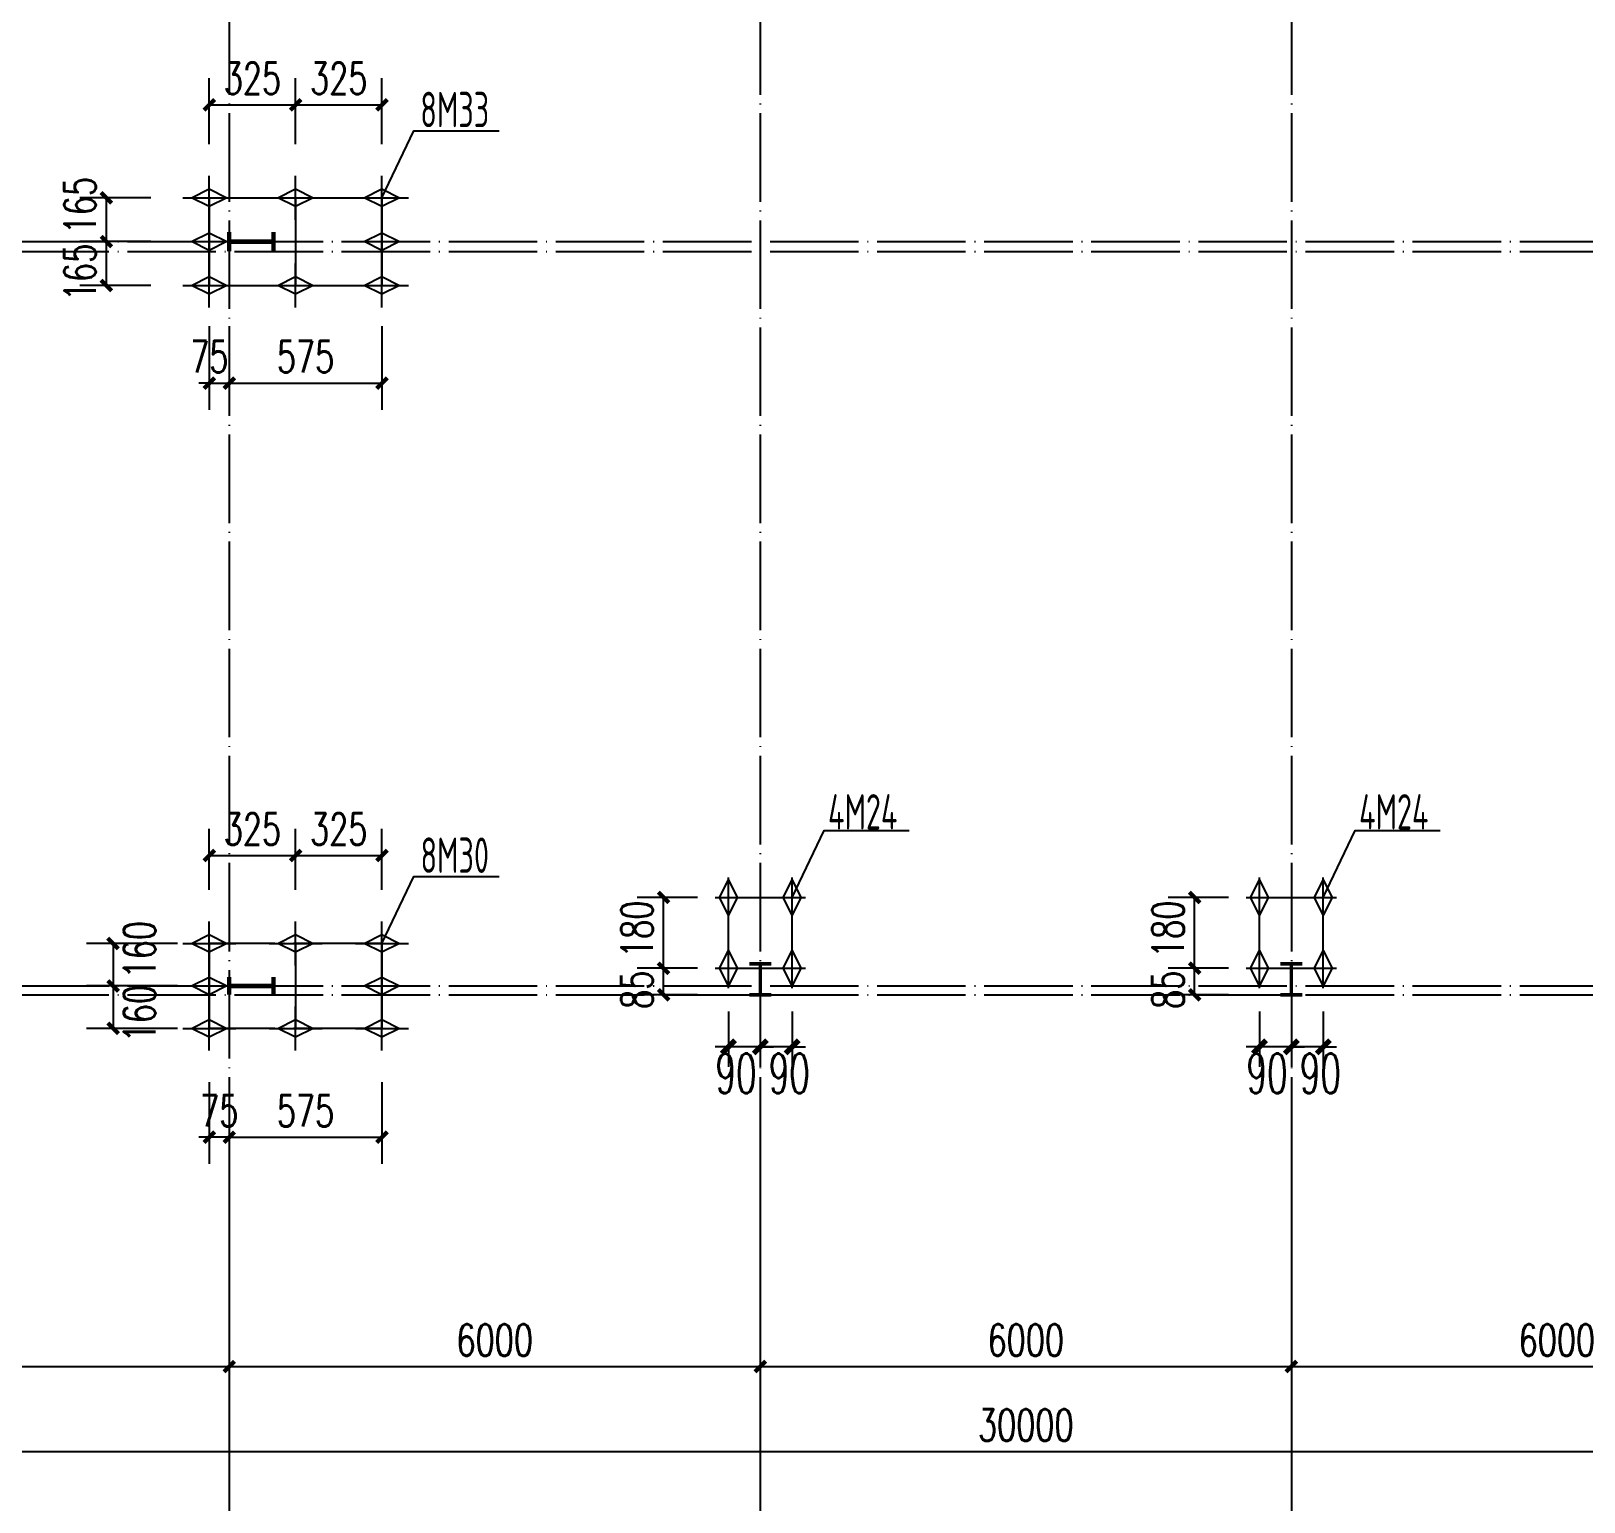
# Model space of a CAD drawing. Extents: x 14207793 to 14719554, y -1675802 to -1228715.
# Drawn here: x 14285540 to 14303084, y -1447180 to -1430561 of the extents above; entities that cross this region are included whole.
import ezdxf
from ezdxf.enums import TextEntityAlignment as Align

# ---------------------------------------------------------------- set-up
doc = ezdxf.new("R2010")
doc.units = 0
doc.header["$LTSCALE"] = 500
doc.header["$MEASUREMENT"] = 0
doc.linetypes.add('DOTE', pattern=[2.42, 2, -0.2, 0.02, -0.2])
doc.layers.get('0').update_dxf_attribs({"linetype": 'CONTINUOUS'})
doc.layers.get('DEFPOINTS').update_dxf_attribs({"color": 140, "linetype": 'CONTINUOUS'})
for name, color, linetype in [('AXIS', 3, 'CONTINUOUS'), ('BOLT', 2, 'CONTINUOUS'), ('DIM', 3, 'CONTINUOUS'), ('DOTE', 8, 'DOTE')]:
    doc.layers.add(name, color=color, linetype=linetype)
doc.styles.add('_TCH_DIM_T3', font='SIMPLEX', dxfattribs={"width": 0.705882, "bigfont": 'GBCBIG'})
doc.styles.add('DIM_FONT', font='SIMPLEX.shx', dxfattribs={"width": 0.6})
doc.styles.add('TSSD_REIN', font='Tssdeng.shx', dxfattribs={"width": 0.65, "bigfont": 'hztxt.shx'})
doc.dimstyles.new('_TCH_ARCH&&120', dxfattribs={"dimtxt": 357, "dimasz": 120, "dimexe": 300, "dimexo": 360, "dimgap": 120, "dimtad": 1, "dimdec": 0, "dimzin": 0, "dimdsep": 46, "dimtxsty": '_TCH_DIM_T3', "dimblk": 'ARCHTICK', "dimcen": 0.09, "dimclrt": 7, "dimazin": 2, "dimtfac": 1, "dimtdec": 0, "dimtix": 1, "dimtmove": 2, "dimatfit": 3, "dimfxl": 0, "dimtolj": 1, "dimtzin": 0, "dimarcsym": 0})
doc.dimstyles.new('DIMN150', dxfattribs={"dimscale": 1.5, "dimtxt": 300, "dimasz": 100, "dimexe": 250, "dimexo": 300, "dimgap": 150, "dimtad": 1, "dimdec": 0, "dimzin": 0, "dimdsep": 46, "dimtxsty": 'DIM_FONT', "dimblk": 'ARCHTICK', "dimcen": 0.09, "dimclrt": 7, "dimazin": 2, "dimtfac": 1, "dimtdec": 0, "dimtix": 1, "dimtmove": 2, "dimatfit": 3, "dimldrblk": 'ARCHTICK', "dimfxl": 0, "dimtolj": 1, "dimtzin": 0, "dimarcsym": 0})

# ---------------------------------------------------------------- blocks, each defined once
blk = doc.blocks.new('_ArchTick')
at = {"color": 0, "linetype": 'ByBlock', "const_width": 0.4}
blk.add_lwpolyline([(-0.5, -0.5), (0.5, 0.5)], dxfattribs=at)
blk = doc.blocks.new('*D170')
at = {"layer": 'AXIS', "color": 0, "lineweight": -2}
for p, q in [((14281778.5228, -1443010), (14281778.5228, -1445950)), ((14287778.5228, -1443010), (14287778.5228, -1445950)), ((14281778.5228, -1445650), (14287778.5228, -1445650))]:
    blk.add_line(p, q, dxfattribs=at)
at = {"layer": 'DEFPOINTS', "color": 0}
for p in [(14281778.5228, -1442650), (14287778.5228, -1442650), (14287778.5228, -1445650)]:
    blk.add_point(p, dxfattribs=at)
at = {"layer": 'AXIS', "color": 0, "lineweight": -2, "xscale": 120, "yscale": 120, "zscale": 120, "rotation": 180}
blk.add_blockref('_ArchTick', (14281778.5228, -1445650), dxfattribs=at)
at = {"layer": 'AXIS', "color": 0, "lineweight": -2, "xscale": 120, "yscale": 120, "zscale": 120}
blk.add_blockref('_ArchTick', (14287778.5228, -1445650), dxfattribs=at)
at = {"layer": 'AXIS', "color": 7, "insert": (14284778.5228, -1445351.5), "char_height": 357, "attachment_point": 5, "style": '_TCH_DIM_T3'}
blk.add_mtext('\\A1;6000', dxfattribs=at)
blk = doc.blocks.new('*D171')
at = {"layer": 'AXIS', "color": 0, "lineweight": -2}
for p, q in [((14287778.5228, -1443010), (14287778.5228, -1445950)), ((14293778.5228, -1443010), (14293778.5228, -1445950)), ((14287778.5228, -1445650), (14293778.5228, -1445650))]:
    blk.add_line(p, q, dxfattribs=at)
at = {"layer": 'DEFPOINTS', "color": 0}
for p in [(14287778.5228, -1442650), (14293778.5228, -1442650), (14293778.5228, -1445650)]:
    blk.add_point(p, dxfattribs=at)
at = {"layer": 'AXIS', "color": 0, "lineweight": -2, "xscale": 120, "yscale": 120, "zscale": 120, "rotation": 180}
blk.add_blockref('_ArchTick', (14287778.5228, -1445650), dxfattribs=at)
at = {"layer": 'AXIS', "color": 0, "lineweight": -2, "xscale": 120, "yscale": 120, "zscale": 120}
blk.add_blockref('_ArchTick', (14293778.5228, -1445650), dxfattribs=at)
at = {"layer": 'AXIS', "color": 7, "insert": (14290778.5228, -1445351.5), "char_height": 357, "attachment_point": 5, "style": '_TCH_DIM_T3'}
blk.add_mtext('\\A1;6000', dxfattribs=at)
blk = doc.blocks.new('*D172')
at = {"layer": 'AXIS', "color": 0, "lineweight": -2}
for p, q in [((14293778.5228, -1443010), (14293778.5228, -1445950)), ((14299778.5228, -1443010), (14299778.5228, -1445950)), ((14293778.5228, -1445650), (14299778.5228, -1445650))]:
    blk.add_line(p, q, dxfattribs=at)
at = {"layer": 'DEFPOINTS', "color": 0}
for p in [(14293778.5228, -1442650), (14299778.5228, -1442650), (14299778.5228, -1445650)]:
    blk.add_point(p, dxfattribs=at)
at = {"layer": 'AXIS', "color": 0, "lineweight": -2, "xscale": 120, "yscale": 120, "zscale": 120, "rotation": 180}
blk.add_blockref('_ArchTick', (14293778.5228, -1445650), dxfattribs=at)
at = {"layer": 'AXIS', "color": 0, "lineweight": -2, "xscale": 120, "yscale": 120, "zscale": 120}
blk.add_blockref('_ArchTick', (14299778.5228, -1445650), dxfattribs=at)
at = {"layer": 'AXIS', "color": 7, "insert": (14296778.5228, -1445351.5), "char_height": 357, "attachment_point": 5, "style": '_TCH_DIM_T3'}
blk.add_mtext('\\A1;6000', dxfattribs=at)
blk = doc.blocks.new('*D173')
at = {"layer": 'AXIS', "color": 0, "lineweight": -2}
for p, q in [((14299778.5228, -1443010), (14299778.5228, -1445950)), ((14305778.5228, -1443010), (14305778.5228, -1445950)), ((14299778.5228, -1445650), (14305778.5228, -1445650))]:
    blk.add_line(p, q, dxfattribs=at)
at = {"layer": 'DEFPOINTS', "color": 0}
for p in [(14299778.5228, -1442650), (14305778.5228, -1442650), (14305778.5228, -1445650)]:
    blk.add_point(p, dxfattribs=at)
at = {"layer": 'AXIS', "color": 0, "lineweight": -2, "xscale": 120, "yscale": 120, "zscale": 120, "rotation": 180}
blk.add_blockref('_ArchTick', (14299778.5228, -1445650), dxfattribs=at)
at = {"layer": 'AXIS', "color": 0, "lineweight": -2, "xscale": 120, "yscale": 120, "zscale": 120}
blk.add_blockref('_ArchTick', (14305778.5228, -1445650), dxfattribs=at)
at = {"layer": 'AXIS', "color": 7, "insert": (14302778.5228, -1445351.5), "char_height": 357, "attachment_point": 5, "style": '_TCH_DIM_T3'}
blk.add_mtext('\\A1;6000', dxfattribs=at)
blk = doc.blocks.new('*D175')
at = {"layer": 'AXIS', "color": 0, "lineweight": -2}
for p, q in [((14281778.5228, -1443010), (14281778.5228, -1446910)), ((14311778.5228, -1443010), (14311778.5228, -1446910)), ((14281778.5228, -1446610), (14311778.5228, -1446610))]:
    blk.add_line(p, q, dxfattribs=at)
at = {"layer": 'DEFPOINTS', "color": 0}
for p in [(14281778.5228, -1442650), (14311778.5228, -1442650), (14311778.5228, -1446610)]:
    blk.add_point(p, dxfattribs=at)
at = {"layer": 'AXIS', "color": 0, "lineweight": -2, "xscale": 120, "yscale": 120, "zscale": 120, "rotation": 180}
blk.add_blockref('_ArchTick', (14281778.5228, -1446610), dxfattribs=at)
at = {"layer": 'AXIS', "color": 0, "lineweight": -2, "xscale": 120, "yscale": 120, "zscale": 120}
blk.add_blockref('_ArchTick', (14311778.5228, -1446610), dxfattribs=at)
at = {"layer": 'AXIS', "color": 7, "insert": (14296778.5228, -1446311.5), "char_height": 357, "attachment_point": 5, "style": '_TCH_DIM_T3'}
blk.add_mtext('\\A1;30000', dxfattribs=at)
blk = doc.blocks.new('A$C26C85C36')
at = {"color": 6, "const_width": 40}
for points in [[(-125, 0), (125, 0)], [(0, 0), (0, -350)], [(-125, -350), (125, -350)]]:
    blk.add_lwpolyline(points, dxfattribs=at)
blk = doc.blocks.new('*D1193')
at = {"layer": 'AXIS', "color": 0, "lineweight": -2}
for p, q in [((14293779, -1441640), (14293779, -1442263)), ((14294139, -1441640), (14294139, -1442263)), ((14293779, -1442038), (14293629, -1442038)), ((14294139, -1442038), (14293779, -1442038)), ((14294139, -1442038), (14294289, -1442038))]:
    blk.add_line(p, q, dxfattribs=at)
at = {"layer": 'DEFPOINTS', "color": 0}
for p in [(14293779, -1441190), (14294139, -1441190), (14293779, -1442038)]:
    blk.add_point(p, dxfattribs=at)
at = {"layer": 'AXIS', "color": 0, "lineweight": -2, "xscale": 150, "yscale": 150, "zscale": 150}
blk.add_blockref('_ArchTick', (14293779, -1442038), dxfattribs=at)
at = {"layer": 'AXIS', "color": 0, "lineweight": -2, "xscale": 150, "yscale": 150, "zscale": 150, "rotation": 180}
blk.add_blockref('_ArchTick', (14294139, -1442038), dxfattribs=at)
at = {"layer": 'AXIS', "color": 7, "insert": (14294106, -1442338), "char_height": 450, "attachment_point": 5, "style": 'DIM_FONT'}
blk.add_mtext('\\A1;90', dxfattribs=at)
blk = doc.blocks.new('*D1194')
at = {"layer": 'AXIS', "color": 0, "lineweight": -2}
for p, q in [((14293419, -1441640), (14293419, -1442263)), ((14293779, -1441640), (14293779, -1442263)), ((14293419, -1442038), (14293269, -1442038)), ((14293779, -1442038), (14293419, -1442038)), ((14293779, -1442038), (14293929, -1442038))]:
    blk.add_line(p, q, dxfattribs=at)
at = {"layer": 'DEFPOINTS', "color": 0}
for p in [(14293419, -1441190), (14293779, -1441190), (14293419, -1442038)]:
    blk.add_point(p, dxfattribs=at)
at = {"layer": 'AXIS', "color": 0, "lineweight": -2, "xscale": 150, "yscale": 150, "zscale": 150}
blk.add_blockref('_ArchTick', (14293419, -1442038), dxfattribs=at)
at = {"layer": 'AXIS', "color": 0, "lineweight": -2, "xscale": 150, "yscale": 150, "zscale": 150, "rotation": 180}
blk.add_blockref('_ArchTick', (14293779, -1442038), dxfattribs=at)
at = {"layer": 'AXIS', "color": 7, "insert": (14293504, -1442338), "char_height": 450, "attachment_point": 5, "style": 'DIM_FONT'}
blk.add_mtext('\\A1;90', dxfattribs=at)
blk = doc.blocks.new('*D1195')
at = {"layer": 'AXIS', "color": 0, "lineweight": -2}
for p, q in [((14293069, -1441150), (14292386, -1441150)), ((14292686, -1441450), (14292686, -1441150)), ((14293069, -1441450), (14292386, -1441450))]:
    blk.add_line(p, q, dxfattribs=at)
at = {"layer": 'DEFPOINTS', "color": 0}
for p in [(14292686, -1441150), (14293429, -1441150), (14293429, -1441450)]:
    blk.add_point(p, dxfattribs=at)
at = {"layer": 'AXIS', "color": 0, "lineweight": -2, "xscale": 120, "yscale": 120, "zscale": 120}
for p, rotation in [((14292686, -1441150), 90), ((14292686, -1441450), 270)]:
    blk.add_blockref('_ArchTick', p, dxfattribs=dict(at, rotation=rotation))
at = {"layer": 'AXIS', "color": 7, "insert": (14292386, -1441393), "char_height": 357, "attachment_point": 5, "rotation": 90, "style": '_TCH_DIM_T3'}
blk.add_mtext('\\A1;85', dxfattribs=at)
blk = doc.blocks.new('*D1196')
at = {"layer": 'AXIS', "color": 0, "lineweight": -2}
for p, q in [((14293069, -1440350), (14292386, -1440350)), ((14292686, -1441150), (14292686, -1440350)), ((14293069, -1441150), (14292386, -1441150))]:
    blk.add_line(p, q, dxfattribs=at)
at = {"layer": 'DEFPOINTS', "color": 0}
for p in [(14292686, -1440350), (14293429, -1440350), (14293429, -1441150)]:
    blk.add_point(p, dxfattribs=at)
at = {"layer": 'AXIS', "color": 0, "lineweight": -2, "xscale": 120, "yscale": 120, "zscale": 120}
for p, rotation in [((14292686, -1440350), 90), ((14292686, -1441150), 270)]:
    blk.add_blockref('_ArchTick', p, dxfattribs=dict(at, rotation=rotation))
at = {"layer": 'AXIS', "color": 7, "insert": (14292386, -1440710), "char_height": 357, "attachment_point": 5, "rotation": 90, "style": '_TCH_DIM_T3'}
blk.add_mtext('\\A1;180', dxfattribs=at)
blk = doc.blocks.new('*D1197')
at = {"layer": 'AXIS', "color": 0, "lineweight": -2}
for p, q in [((14299779, -1441640), (14299779, -1442263)), ((14300139, -1441640), (14300139, -1442263)), ((14299779, -1442038), (14299629, -1442038)), ((14300139, -1442038), (14299779, -1442038)), ((14300139, -1442038), (14300289, -1442038))]:
    blk.add_line(p, q, dxfattribs=at)
at = {"layer": 'DEFPOINTS', "color": 0}
for p in [(14299779, -1441190), (14300139, -1441190), (14299779, -1442038)]:
    blk.add_point(p, dxfattribs=at)
at = {"layer": 'AXIS', "color": 0, "lineweight": -2, "xscale": 150, "yscale": 150, "zscale": 150}
blk.add_blockref('_ArchTick', (14299779, -1442038), dxfattribs=at)
at = {"layer": 'AXIS', "color": 0, "lineweight": -2, "xscale": 150, "yscale": 150, "zscale": 150, "rotation": 180}
blk.add_blockref('_ArchTick', (14300139, -1442038), dxfattribs=at)
at = {"layer": 'AXIS', "color": 7, "insert": (14300106, -1442338), "char_height": 450, "attachment_point": 5, "style": 'DIM_FONT'}
blk.add_mtext('\\A1;90', dxfattribs=at)
blk = doc.blocks.new('*D1198')
at = {"layer": 'AXIS', "color": 0, "lineweight": -2}
for p, q in [((14299419, -1441640), (14299419, -1442263)), ((14299779, -1441640), (14299779, -1442263)), ((14299419, -1442038), (14299269, -1442038)), ((14299779, -1442038), (14299419, -1442038)), ((14299779, -1442038), (14299929, -1442038))]:
    blk.add_line(p, q, dxfattribs=at)
at = {"layer": 'DEFPOINTS', "color": 0}
for p in [(14299419, -1441190), (14299779, -1441190), (14299419, -1442038)]:
    blk.add_point(p, dxfattribs=at)
at = {"layer": 'AXIS', "color": 0, "lineweight": -2, "xscale": 150, "yscale": 150, "zscale": 150}
blk.add_blockref('_ArchTick', (14299419, -1442038), dxfattribs=at)
at = {"layer": 'AXIS', "color": 0, "lineweight": -2, "xscale": 150, "yscale": 150, "zscale": 150, "rotation": 180}
blk.add_blockref('_ArchTick', (14299779, -1442038), dxfattribs=at)
at = {"layer": 'AXIS', "color": 7, "insert": (14299504, -1442338), "char_height": 450, "attachment_point": 5, "style": 'DIM_FONT'}
blk.add_mtext('\\A1;90', dxfattribs=at)
blk = doc.blocks.new('*D1199')
at = {"layer": 'AXIS', "color": 0, "lineweight": -2}
for p, q in [((14299069, -1441150), (14298386, -1441150)), ((14298686, -1441450), (14298686, -1441150)), ((14299069, -1441450), (14298386, -1441450))]:
    blk.add_line(p, q, dxfattribs=at)
at = {"layer": 'DEFPOINTS', "color": 0}
for p in [(14298686, -1441150), (14299429, -1441150), (14299429, -1441450)]:
    blk.add_point(p, dxfattribs=at)
at = {"layer": 'AXIS', "color": 0, "lineweight": -2, "xscale": 120, "yscale": 120, "zscale": 120}
for p, rotation in [((14298686, -1441150), 90), ((14298686, -1441450), 270)]:
    blk.add_blockref('_ArchTick', p, dxfattribs=dict(at, rotation=rotation))
at = {"layer": 'AXIS', "color": 7, "insert": (14298386, -1441393), "char_height": 357, "attachment_point": 5, "rotation": 90, "style": '_TCH_DIM_T3'}
blk.add_mtext('\\A1;85', dxfattribs=at)
blk = doc.blocks.new('*D1200')
at = {"layer": 'AXIS', "color": 0, "lineweight": -2}
for p, q in [((14299069, -1440350), (14298386, -1440350)), ((14298686, -1441150), (14298686, -1440350)), ((14299069, -1441150), (14298386, -1441150))]:
    blk.add_line(p, q, dxfattribs=at)
at = {"layer": 'DEFPOINTS', "color": 0}
for p in [(14298686, -1440350), (14299429, -1440350), (14299429, -1441150)]:
    blk.add_point(p, dxfattribs=at)
at = {"layer": 'AXIS', "color": 0, "lineweight": -2, "xscale": 120, "yscale": 120, "zscale": 120}
for p, rotation in [((14298686, -1440350), 90), ((14298686, -1441150), 270)]:
    blk.add_blockref('_ArchTick', p, dxfattribs=dict(at, rotation=rotation))
at = {"layer": 'AXIS', "color": 7, "insert": (14298386, -1440710), "char_height": 357, "attachment_point": 5, "rotation": 90, "style": '_TCH_DIM_T3'}
blk.add_mtext('\\A1;180', dxfattribs=at)
blk = doc.blocks.new('A$C285B0BBC')
at = {"color": 6, "const_width": 50}
for points in [[(0, 100), (0, -100)], [(0, 0), (500, 0)], [(500, 100), (500, -100)]]:
    blk.add_lwpolyline(points, dxfattribs=at)
blk = doc.blocks.new('*D1440')
at = {"layer": 'AXIS', "color": 0, "lineweight": -2}
for p, q in [((14287194, -1440870), (14286167, -1440870)), ((14286467, -1440870), (14286467, -1441350)), ((14287194, -1441350), (14286167, -1441350))]:
    blk.add_line(p, q, dxfattribs=at)
at = {"layer": 'DEFPOINTS', "color": 0}
for p in [(14287554, -1440870), (14286467, -1441350), (14287554, -1441350)]:
    blk.add_point(p, dxfattribs=at)
at = {"layer": 'AXIS', "color": 0, "lineweight": -2, "xscale": 120, "yscale": 120, "zscale": 120}
for p, rotation in [((14286467, -1440870), 90), ((14286467, -1441350), 270)]:
    blk.add_blockref('_ArchTick', p, dxfattribs=dict(at, rotation=rotation))
at = {"layer": 'AXIS', "color": 7, "insert": (14286766, -1440941), "char_height": 357, "attachment_point": 5, "rotation": 90, "style": '_TCH_DIM_T3'}
blk.add_mtext('\\A1;160', dxfattribs=at)
blk = doc.blocks.new('*D1441')
at = {"layer": 'AXIS', "color": 0, "lineweight": -2}
for p, q in [((14287194, -1441350), (14286167, -1441350)), ((14286467, -1441350), (14286467, -1441830)), ((14287194, -1441830), (14286167, -1441830))]:
    blk.add_line(p, q, dxfattribs=at)
at = {"layer": 'DEFPOINTS', "color": 0}
for p in [(14287554, -1441350), (14286467, -1441830), (14287554, -1441830)]:
    blk.add_point(p, dxfattribs=at)
at = {"layer": 'AXIS', "color": 0, "lineweight": -2, "xscale": 120, "yscale": 120, "zscale": 120}
for p, rotation in [((14286467, -1441350), 90), ((14286467, -1441830), 270)]:
    blk.add_blockref('_ArchTick', p, dxfattribs=dict(at, rotation=rotation))
at = {"layer": 'AXIS', "color": 7, "insert": (14286766, -1441663), "char_height": 357, "attachment_point": 5, "rotation": 90, "style": '_TCH_DIM_T3'}
blk.add_mtext('\\A1;160', dxfattribs=at)
blk = doc.blocks.new('A$C373D4424')
at = {"layer": 'BOLT'}
for p, q in [((0, -248), (0, 248)), ((-300, 0), (300, 0))]:
    blk.add_line(p, q, dxfattribs=at)
blk.add_lwpolyline([(0, -100), (-200, 0), (0, 100), (200, 0)], close=True, dxfattribs=at)
blk = doc.blocks.new('*D1442')
at = {"layer": 'AXIS', "color": 0, "lineweight": -2}
for p, q in [((14287779, -1442438), (14287779, -1443359)), ((14289504, -1442438), (14289504, -1443359)), ((14287779, -1443059), (14289504, -1443059))]:
    blk.add_line(p, q, dxfattribs=at)
at = {"layer": 'DEFPOINTS', "color": 0}
for p in [(14287779, -1442078), (14289504, -1442078), (14289504, -1443059)]:
    blk.add_point(p, dxfattribs=at)
at = {"layer": 'AXIS', "color": 0, "lineweight": -2, "xscale": 120, "yscale": 120, "zscale": 120, "rotation": 180}
blk.add_blockref('_ArchTick', (14287779, -1443059), dxfattribs=at)
at = {"layer": 'AXIS', "color": 0, "lineweight": -2, "xscale": 120, "yscale": 120, "zscale": 120}
blk.add_blockref('_ArchTick', (14289504, -1443059), dxfattribs=at)
at = {"layer": 'AXIS', "color": 7, "insert": (14288641, -1442761), "char_height": 357, "attachment_point": 5, "style": '_TCH_DIM_T3'}
blk.add_mtext('\\A1;575', dxfattribs=at)
blk = doc.blocks.new('*D1437')
at = {"layer": 'AXIS', "color": 0, "lineweight": -2}
for p, q in [((14287554, -1442438), (14287554, -1443359)), ((14287779, -1442438), (14287779, -1443359)), ((14287554, -1443059), (14287434, -1443059)), ((14287779, -1443059), (14287554, -1443059)), ((14287779, -1443059), (14287899, -1443059))]:
    blk.add_line(p, q, dxfattribs=at)
at = {"layer": 'DEFPOINTS', "color": 0}
for p in [(14287554, -1442078), (14287779, -1442078), (14287554, -1443059)]:
    blk.add_point(p, dxfattribs=at)
at = {"layer": 'AXIS', "color": 0, "lineweight": -2, "xscale": 120, "yscale": 120, "zscale": 120}
blk.add_blockref('_ArchTick', (14287554, -1443059), dxfattribs=at)
at = {"layer": 'AXIS', "color": 0, "lineweight": -2, "xscale": 120, "yscale": 120, "zscale": 120, "rotation": 180}
blk.add_blockref('_ArchTick', (14287779, -1443059), dxfattribs=at)
at = {"layer": 'AXIS', "color": 7, "insert": (14287666, -1442761), "char_height": 357, "attachment_point": 5, "style": '_TCH_DIM_T3'}
blk.add_mtext('\\A1;75', dxfattribs=at)
blk = doc.blocks.new('*D1438')
at = {"layer": 'AXIS', "color": 0, "lineweight": -2}
for p, q in [((14287554, -1440263), (14287554, -1439576)), ((14288529, -1440263), (14288529, -1439576)), ((14287554, -1439876), (14288529, -1439876))]:
    blk.add_line(p, q, dxfattribs=at)
at = {"layer": 'DEFPOINTS', "color": 0}
for p in [(14288529, -1439876), (14287554, -1440623), (14288529, -1440623)]:
    blk.add_point(p, dxfattribs=at)
at = {"layer": 'AXIS', "color": 0, "lineweight": -2, "xscale": 120, "yscale": 120, "zscale": 120, "rotation": 180}
blk.add_blockref('_ArchTick', (14287554, -1439876), dxfattribs=at)
at = {"layer": 'AXIS', "color": 0, "lineweight": -2, "xscale": 120, "yscale": 120, "zscale": 120}
blk.add_blockref('_ArchTick', (14288529, -1439876), dxfattribs=at)
at = {"layer": 'AXIS', "color": 7, "insert": (14288041, -1439578), "char_height": 357, "attachment_point": 5, "style": '_TCH_DIM_T3'}
blk.add_mtext('\\A1;325', dxfattribs=at)
blk = doc.blocks.new('*D1439')
at = {"layer": 'AXIS', "color": 0, "lineweight": -2}
for p, q in [((14288529, -1440263), (14288529, -1439576)), ((14289504, -1440263), (14289504, -1439576)), ((14288529, -1439876), (14289504, -1439876))]:
    blk.add_line(p, q, dxfattribs=at)
at = {"layer": 'DEFPOINTS', "color": 0}
for p in [(14289504, -1439876), (14288529, -1440623), (14289504, -1440623)]:
    blk.add_point(p, dxfattribs=at)
at = {"layer": 'AXIS', "color": 0, "lineweight": -2, "xscale": 120, "yscale": 120, "zscale": 120, "rotation": 180}
blk.add_blockref('_ArchTick', (14288529, -1439876), dxfattribs=at)
at = {"layer": 'AXIS', "color": 0, "lineweight": -2, "xscale": 120, "yscale": 120, "zscale": 120}
blk.add_blockref('_ArchTick', (14289504, -1439876), dxfattribs=at)
at = {"layer": 'AXIS', "color": 7, "insert": (14289016, -1439578), "char_height": 357, "attachment_point": 5, "style": '_TCH_DIM_T3'}
blk.add_mtext('\\A1;325', dxfattribs=at)
blk = doc.blocks.new('A$C03C22334')
at = {"color": 6, "const_width": 50}
for points in [[(-70, 110), (-70, -110)], [(-70, 0), (430, 0)], [(430, 110), (430, -110)]]:
    blk.add_lwpolyline(points, dxfattribs=at)
blk = doc.blocks.new('*D1447')
at = {"layer": 'AXIS', "color": 0, "lineweight": -2}
for p, q in [((14287554, -1433895), (14287554, -1434839)), ((14287779, -1433895), (14287779, -1434839)), ((14287554, -1434539), (14287434, -1434539)), ((14287554, -1434539), (14287779, -1434539)), ((14287779, -1434539), (14287899, -1434539))]:
    blk.add_line(p, q, dxfattribs=at)
at = {"layer": 'DEFPOINTS', "color": 0}
for p in [(14287554, -1433535), (14287779, -1433535), (14287779, -1434539)]:
    blk.add_point(p, dxfattribs=at)
at = {"layer": 'AXIS', "color": 0, "lineweight": -2, "xscale": 120, "yscale": 120, "zscale": 120}
blk.add_blockref('_ArchTick', (14287554, -1434539), dxfattribs=at)
at = {"layer": 'AXIS', "color": 0, "lineweight": -2, "xscale": 120, "yscale": 120, "zscale": 120, "rotation": 180}
blk.add_blockref('_ArchTick', (14287779, -1434539), dxfattribs=at)
at = {"layer": 'AXIS', "color": 7, "insert": (14287554, -1434240), "char_height": 357, "attachment_point": 5, "style": '_TCH_DIM_T3'}
blk.add_mtext('\\A1;75', dxfattribs=at)
blk = doc.blocks.new('*D1448')
at = {"layer": 'AXIS', "color": 0, "lineweight": -2}
for p, q in [((14287779, -1433895), (14287779, -1434839)), ((14289504, -1433895), (14289504, -1434839)), ((14287779, -1434539), (14289504, -1434539))]:
    blk.add_line(p, q, dxfattribs=at)
at = {"layer": 'DEFPOINTS', "color": 0}
for p in [(14287779, -1433535), (14289504, -1433535), (14289504, -1434539)]:
    blk.add_point(p, dxfattribs=at)
at = {"layer": 'AXIS', "color": 0, "lineweight": -2, "xscale": 120, "yscale": 120, "zscale": 120, "rotation": 180}
blk.add_blockref('_ArchTick', (14287779, -1434539), dxfattribs=at)
at = {"layer": 'AXIS', "color": 0, "lineweight": -2, "xscale": 120, "yscale": 120, "zscale": 120}
blk.add_blockref('_ArchTick', (14289504, -1434539), dxfattribs=at)
at = {"layer": 'AXIS', "color": 7, "insert": (14288641, -1434240), "char_height": 357, "attachment_point": 5, "style": '_TCH_DIM_T3'}
blk.add_mtext('\\A1;575', dxfattribs=at)
blk = doc.blocks.new('*D1449')
at = {"layer": 'AXIS', "color": 0, "lineweight": -2}
for p, q in [((14286894, -1432940), (14286091, -1432940)), ((14286391, -1433435), (14286391, -1432940)), ((14286894, -1433435), (14286091, -1433435))]:
    blk.add_line(p, q, dxfattribs=at)
at = {"layer": 'DEFPOINTS', "color": 0}
for p in [(14286391, -1432940), (14287254, -1432940), (14287254, -1433435)]:
    blk.add_point(p, dxfattribs=at)
at = {"layer": 'AXIS', "color": 0, "lineweight": -2, "xscale": 120, "yscale": 120, "zscale": 120}
for p, rotation in [((14286391, -1432940), 90), ((14286391, -1433435), 270)]:
    blk.add_blockref('_ArchTick', p, dxfattribs=dict(at, rotation=rotation))
at = {"layer": 'AXIS', "color": 7, "insert": (14286093, -1433288), "char_height": 357, "attachment_point": 5, "rotation": 90, "style": '_TCH_DIM_T3'}
blk.add_mtext('\\A1;165', dxfattribs=at)
blk = doc.blocks.new('*D1450')
at = {"layer": 'AXIS', "color": 0, "lineweight": -2}
for p, q in [((14286894, -1432445), (14286091, -1432445)), ((14286391, -1432940), (14286391, -1432445)), ((14286894, -1432940), (14286091, -1432940))]:
    blk.add_line(p, q, dxfattribs=at)
at = {"layer": 'DEFPOINTS', "color": 0}
for p in [(14286391, -1432445), (14287254, -1432445), (14287254, -1432940)]:
    blk.add_point(p, dxfattribs=at)
at = {"layer": 'AXIS', "color": 0, "lineweight": -2, "xscale": 120, "yscale": 120, "zscale": 120}
for p, rotation in [((14286391, -1432445), 90), ((14286391, -1432940), 270)]:
    blk.add_blockref('_ArchTick', p, dxfattribs=dict(at, rotation=rotation))
at = {"layer": 'AXIS', "color": 7, "insert": (14286093, -1432533), "char_height": 357, "attachment_point": 5, "rotation": 90, "style": '_TCH_DIM_T3'}
blk.add_mtext('\\A1;165', dxfattribs=at)
blk = doc.blocks.new('*D1451')
at = {"layer": 'AXIS', "color": 0, "lineweight": -2}
for p, q in [((14287554, -1431838), (14287554, -1431094)), ((14288529, -1431838), (14288529, -1431094)), ((14287554, -1431394), (14288529, -1431394))]:
    blk.add_line(p, q, dxfattribs=at)
at = {"layer": 'DEFPOINTS', "color": 0}
for p in [(14288529, -1431394), (14287554, -1432198), (14288529, -1432198)]:
    blk.add_point(p, dxfattribs=at)
at = {"layer": 'AXIS', "color": 0, "lineweight": -2, "xscale": 120, "yscale": 120, "zscale": 120, "rotation": 180}
blk.add_blockref('_ArchTick', (14287554, -1431394), dxfattribs=at)
at = {"layer": 'AXIS', "color": 0, "lineweight": -2, "xscale": 120, "yscale": 120, "zscale": 120}
blk.add_blockref('_ArchTick', (14288529, -1431394), dxfattribs=at)
at = {"layer": 'AXIS', "color": 7, "insert": (14288041, -1431095), "char_height": 357, "attachment_point": 5, "style": '_TCH_DIM_T3'}
blk.add_mtext('\\A1;325', dxfattribs=at)
blk = doc.blocks.new('*D1452')
at = {"layer": 'AXIS', "color": 0, "lineweight": -2}
for p, q in [((14288529, -1431838), (14288529, -1431094)), ((14289504, -1431838), (14289504, -1431094)), ((14288529, -1431394), (14289504, -1431394))]:
    blk.add_line(p, q, dxfattribs=at)
at = {"layer": 'DEFPOINTS', "color": 0}
for p in [(14289504, -1431394), (14288529, -1432198), (14289504, -1432198)]:
    blk.add_point(p, dxfattribs=at)
at = {"layer": 'AXIS', "color": 0, "lineweight": -2, "xscale": 120, "yscale": 120, "zscale": 120, "rotation": 180}
blk.add_blockref('_ArchTick', (14288529, -1431394), dxfattribs=at)
at = {"layer": 'AXIS', "color": 0, "lineweight": -2, "xscale": 120, "yscale": 120, "zscale": 120}
blk.add_blockref('_ArchTick', (14289504, -1431394), dxfattribs=at)
at = {"layer": 'AXIS', "color": 7, "insert": (14289016, -1431095), "char_height": 357, "attachment_point": 5, "style": '_TCH_DIM_T3'}
blk.add_mtext('\\A1;325', dxfattribs=at)

msp = doc.modelspace()

# ---------------------------------------------------------------- linework, layer by layer
at = {"layer": 'AXIS'}
for p, q in [((14287778.52, -1442650), (14287778.52, -1447450)), ((14293778.52, -1442650), (14293778.52, -1447450)), ((14299778.52, -1442650), (14299778.52, -1447450))]:
    msp.add_line(p, q, dxfattribs=at)
at = {"layer": 'BOLT'}
for p, q in [((14293418.52, -1440575), (14293418.52, -1440125)), ((14294138.52, -1440575), (14294138.52, -1440125)), ((14299418.52, -1440575), (14299418.52, -1440125)), ((14300138.52, -1440575), (14300138.52, -1440125)), ((14293268.52, -1440350), (14293568.52, -1440350)), ((14293988.52, -1440350), (14294288.52, -1440350)), ((14299268.52, -1440350), (14299568.52, -1440350)), ((14299988.52, -1440350), (14300288.52, -1440350)), ((14293418.52, -1441375), (14293418.52, -1440925)), ((14294138.52, -1441375), (14294138.52, -1440925)), ((14299418.52, -1441375), (14299418.52, -1440925)), ((14300138.52, -1441375), (14300138.52, -1440925)), ((14293268.52, -1441150), (14293568.52, -1441150)), ((14293988.52, -1441150), (14294288.52, -1441150)), ((14299268.52, -1441150), (14299568.52, -1441150)), ((14299988.52, -1441150), (14300288.52, -1441150))]:
    msp.add_line(p, q, dxfattribs=at)
for points in [[(14293318.52, -1440350), (14293418.52, -1440150), (14293518.52, -1440350), (14293418.52, -1440550)], [(14294038.52, -1440350), (14294138.52, -1440150), (14294238.52, -1440350), (14294138.52, -1440550)], [(14299318.52, -1440350), (14299418.52, -1440150), (14299518.52, -1440350), (14299418.52, -1440550)], [(14300038.52, -1440350), (14300138.52, -1440150), (14300238.52, -1440350), (14300138.52, -1440550)], [(14293318.52, -1441150), (14293418.52, -1440950), (14293518.52, -1441150), (14293418.52, -1441350)], [(14294038.52, -1441150), (14294138.52, -1440950), (14294238.52, -1441150), (14294138.52, -1441350)], [(14299318.52, -1441150), (14299418.52, -1440950), (14299518.52, -1441150), (14299418.52, -1441350)], [(14300038.52, -1441150), (14300138.52, -1440950), (14300238.52, -1441150), (14300138.52, -1441350)]]:
    msp.add_lwpolyline(points, close=True, dxfattribs=at)
at = {"layer": 'DIM'}
for points in [[(14289503.52, -1432445), (14289864.26, -1431688.38), (14289864.26, -1431688.38), (14290830.06, -1431688.38)], [(14294138.52, -1440350), (14294499.26, -1439593.38), (14294499.26, -1439593.38), (14295459.79, -1439593.38)], [(14300138.52, -1440350), (14300499.26, -1439593.38), (14300499.26, -1439593.38), (14301459.79, -1439593.38)], [(14289503.52, -1440870), (14289864.26, -1440113.38), (14289864.26, -1440113.38), (14290830.06, -1440113.38)]]:
    msp.add_lwpolyline(points, dxfattribs=at)
at = {"layer": 'DOTE'}
for p, q in [((14287778.52, -1329850), (14287778.52, -1442650)), ((14293778.52, -1329850), (14293778.52, -1442650)), ((14299778.52, -1329850), (14299778.52, -1442650)), ((14287553.52, -1432445), (14287553.52, -1433545)), ((14287553.52, -1432445), (14289503.52, -1432445)), ((14288528.52, -1432445), (14288528.52, -1433545)), ((14289503.52, -1432445), (14289503.52, -1433545)), ((14280578.52, -1432940), (14313891.33, -1432940)), ((14280578.52, -1433050), (14312978.52, -1433050)), ((14287553.52, -1433435), (14289503.52, -1433435)), ((14287553.52, -1440870), (14287553.52, -1441830)), ((14289503.52, -1440870), (14287553.52, -1440870)), ((14288528.52, -1440870), (14288528.52, -1441830)), ((14289503.52, -1440870), (14289503.52, -1441830)), ((14280578.52, -1441350), (14312978.52, -1441350)), ((14280578.52, -1441450), (14312978.52, -1441450)), ((14289503.52, -1441830), (14287553.52, -1441830))]:
    msp.add_line(p, q, dxfattribs=at)
at = {"layer": 'DOTE', "linetype": 'DOTE', "ltscale": 1.5}
for p, q in [((14293418.52, -1441350), (14293418.52, -1440165)), ((14294138.52, -1441350), (14294138.52, -1440165)), ((14299418.52, -1441350), (14299418.52, -1440165)), ((14300138.52, -1441350), (14300138.52, -1440165)), ((14293318.52, -1440350), (14294238.52, -1440350)), ((14299318.52, -1440350), (14300238.52, -1440350)), ((14293318.52, -1441150), (14294238.52, -1441150)), ((14299318.52, -1441150), (14300238.52, -1441150))]:
    msp.add_line(p, q, dxfattribs=at)

# ---------------------------------------------------------------- block references
at = {"color": 6}
for name, p in [('A$C373D4424', (14287553.52, -1432445)), ('A$C373D4424', (14288528.52, -1432445)), ('A$C373D4424', (14289503.52, -1432445)), ('A$C373D4424', (14287553.52, -1432940)), ('A$C03C22334', (14287848.3, -1432940)), ('A$C373D4424', (14289503.52, -1432940)), ('A$C373D4424', (14287553.52, -1433435)), ('A$C373D4424', (14288528.52, -1433435)), ('A$C373D4424', (14289503.52, -1433435)), ('A$C373D4424', (14287553.52, -1440870)), ('A$C373D4424', (14288528.52, -1440870)), ('A$C373D4424', (14289503.52, -1440870)), ('A$C373D4424', (14287553.52, -1441350)), ('A$C285B0BBC', (14287778.52, -1441350)), ('A$C373D4424', (14289503.52, -1441350)), ('A$C373D4424', (14287553.52, -1441830)), ('A$C373D4424', (14288528.52, -1441830)), ('A$C373D4424', (14289503.52, -1441830))]:
    msp.add_blockref(name, p, dxfattribs=at)
at = {"color": 6, "xscale": -1, "rotation": 180}
for p in [(14293778.52, -1441450), (14299778.52, -1441450)]:
    msp.add_blockref('A$C26C85C36', p, dxfattribs=at)

# ---------------------------------------------------------------- texts
at = {"layer": 'DIM', "style": 'TSSD_REIN', "width": 0.65}
for s, p in [('8M33', (14290326.69, -1431647.7)), ('4M24', (14294935.7, -1439582.7)), ('4M24', (14300935.7, -1439582.7)), ('8M30', (14290326.69, -1440072.7))]:
    msp.add_text(s, height=400, dxfattribs=at).set_placement(p, align=Align.CENTER)

# ---------------------------------------------------------------- dimensions: what is measured, and where the dimension line sits
at = {"layer": 'AXIS'}
for base, p1, p2, text, picture, middle in [((14288528.52, -1431393.59), (14287553.52, -1432197.5), (14288528.52, -1432197.5), '325', '*D1451', (14288041.02, -1431095.09)), ((14289503.52, -1431393.59), (14288528.52, -1432197.5), (14289503.52, -1432197.5), '325', '*D1452', (14289016.02, -1431095.09)), ((14289503.52, -1434538.97), (14287778.52, -1433535), (14289503.52, -1433535), '575', '*D1448', (14288641.02, -1434240.47))]:
    dim = msp.add_linear_dim(base=base, p1=p1, p2=p2, text=text, dimstyle='_TCH_ARCH&&120', dxfattribs=at)
    dim.commit()
    dim.dimension.update_dxf_attribs({"geometry": picture, "text_midpoint": middle})
for base, p1, p2, angle, text, picture, middle in [((14286391.41, -1432445), (14287253.52, -1432940), (14287253.52, -1432445), 90, '165', '*D1450', (14286092.91, -1432532.68)), ((14286391.41, -1432940), (14287253.52, -1433435), (14287253.52, -1432940), 90, '165', '*D1449', (14286092.91, -1433287.53)), ((14292686.02, -1440350), (14293428.52, -1441150), (14293428.52, -1440350), 270, '180', '*D1196', (14292386.02, -1440710.27)), ((14298686.02, -1440350), (14299428.52, -1441150), (14299428.52, -1440350), 270, '180', '*D1200', (14298386.02, -1440710.27)), ((14286467.26, -1441350), (14287553.52, -1440870), (14287553.52, -1441350), 90, '160', '*D1440', (14286765.76, -1440940.94)), ((14292686.02, -1441150), (14293428.52, -1441450), (14293428.52, -1441150), 270, '85', '*D1195', (14292386.02, -1441392.95)), ((14298686.02, -1441150), (14299428.52, -1441450), (14299428.52, -1441150), 270, '85', '*D1199', (14298386.02, -1441392.95)), ((14286467.26, -1441830), (14287553.52, -1441350), (14287553.52, -1441830), 90, '160', '*D1441', (14286765.76, -1441662.59))]:
    dim = msp.add_linear_dim(base=base, p1=p1, p2=p2, angle=angle, text=text, dimstyle='_TCH_ARCH&&120', dxfattribs=at)
    dim.commit()
    dim.dimension.update_dxf_attribs({"geometry": picture, "text_midpoint": middle, "dimtype": 160})
dim = msp.add_linear_dim(base=(14287778.52, -1434538.97), p1=(14287553.52, -1433535), p2=(14287778.52, -1433535), text='75', dimstyle='_TCH_ARCH&&120', dxfattribs=at)
dim.commit()
dim.dimension.update_dxf_attribs({"geometry": '*D1447', "text_midpoint": (14287553.52, -1434240.47), "dimtype": 160})
for base, p1, p2, text, picture, middle in [((14288528.52, -1439876.24), (14287553.52, -1440622.5), (14288528.52, -1440622.5), '325', '*D1438', (14288041.02, -1439577.74)), ((14289503.52, -1439876.24), (14288528.52, -1440622.5), (14289503.52, -1440622.5), '325', '*D1439', (14289016.02, -1439577.74)), ((14287553.52, -1443059.39), (14287778.52, -1442077.5), (14287553.52, -1442077.5), '75', '*D1437', (14287666.02, -1442760.89)), ((14289503.52, -1443059.39), (14287778.52, -1442077.5), (14289503.52, -1442077.5), '575', '*D1442', (14288641.02, -1442760.89))]:
    dim = msp.add_linear_dim(base=base, p1=p1, p2=p2, angle=180, text=text, dimstyle='_TCH_ARCH&&120', dxfattribs=at)
    dim.commit()
    dim.dimension.update_dxf_attribs({"geometry": picture, "text_midpoint": middle})
for base, p1, p2, picture, middle in [((14293418.52, -1442037.95), (14293778.52, -1441190), (14293418.52, -1441190), '*D1194', (14293503.52, -1442337.95)), ((14293778.52, -1442037.95), (14294138.52, -1441190), (14293778.52, -1441190), '*D1193', (14294106.02, -1442337.95)), ((14299418.52, -1442037.95), (14299778.52, -1441190), (14299418.52, -1441190), '*D1198', (14299503.52, -1442337.95)), ((14299778.52, -1442037.95), (14300138.52, -1441190), (14299778.52, -1441190), '*D1197', (14300106.02, -1442337.95))]:
    dim = msp.add_linear_dim(base=base, p1=p1, p2=p2, angle=180, text='90', dimstyle='DIMN150', override={"dimexe": 150}, dxfattribs=at)
    dim.commit()
    dim.dimension.update_dxf_attribs({"geometry": picture, "text_midpoint": middle, "dimtype": 160})
for p1, p2, distance, picture, middle in [((14281778.52, -1442650), (14287778.52, -1442650), -3000, '*D170', (14284778.52, -1445351.5)), ((14281778.52, -1442650), (14311778.52, -1442650), -3960, '*D175', (14296778.52, -1446311.5)), ((14287778.52, -1442650), (14293778.52, -1442650), -3000, '*D171', (14290778.52, -1445351.5)), ((14293778.52, -1442650), (14299778.52, -1442650), -3000, '*D172', (14296778.52, -1445351.5)), ((14299778.52, -1442650), (14305778.52, -1442650), -3000, '*D173', (14302778.52, -1445351.5))]:
    dim = msp.add_aligned_dim(p1=p1, p2=p2, distance=distance, dimstyle='_TCH_ARCH&&120', dxfattribs=at)
    dim.commit()
    dim.dimension.update_dxf_attribs({"geometry": picture, "text_midpoint": middle})

doc.saveas('drawing.dxf')
